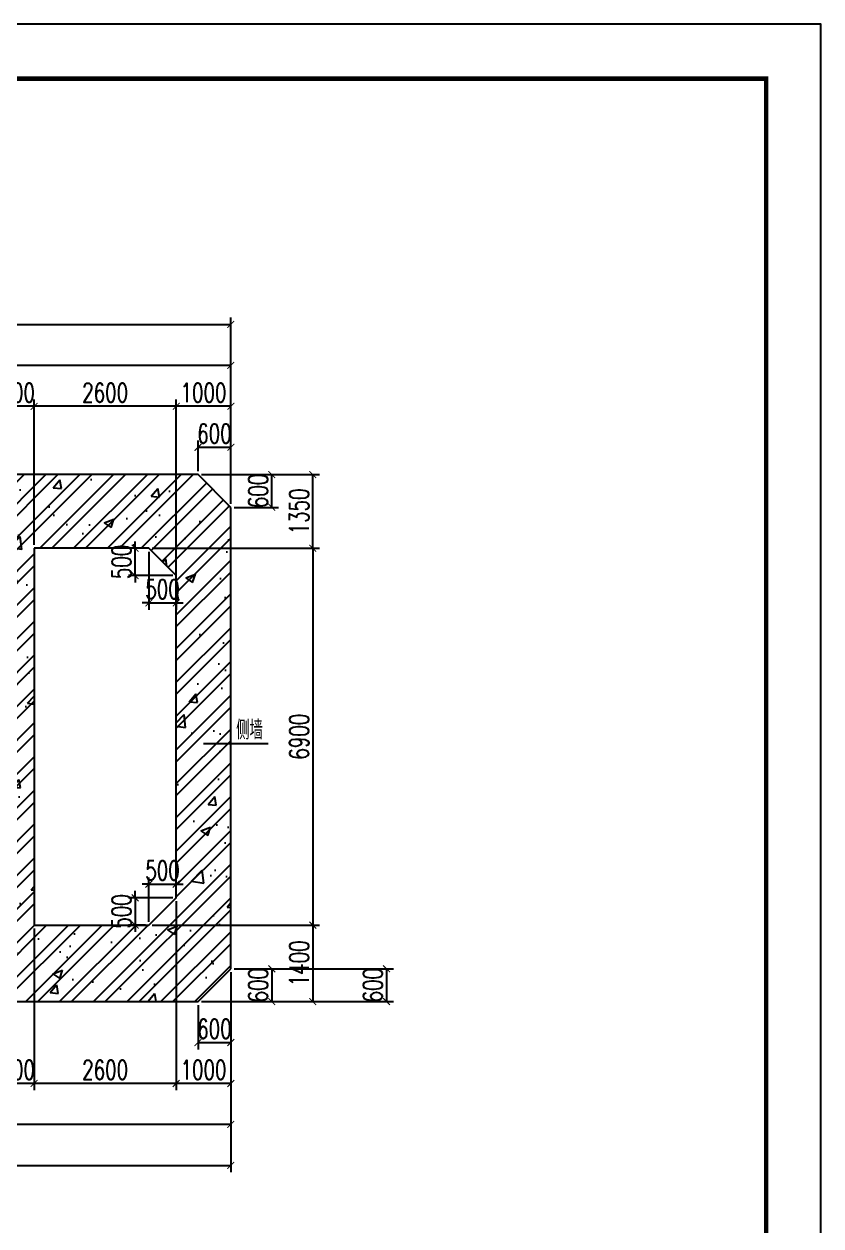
# Model space of a CAD drawing. Extents: x 319019 to 378719, y 703710 to 745710.
# Drawn here: x 364135 to 378719, y 723701 to 745710 of the extents above; entities that cross this region are included whole.
import ezdxf

# ---------------------------------------------------------------- set-up
doc = ezdxf.new("R2010")
doc.units = 0
doc.header["$LTSCALE"] = 50
doc.header["$MEASUREMENT"] = 0
doc.layers.get('0').update_dxf_attribs({"linetype": 'CONTINUOUS'})
doc.layers.get('Defpoints').update_dxf_attribs({"linetype": 'CONTINUOUS'})
for name, color, linetype in [('01 标  注', 1, 'CONTINUOUS'), ('02 结  构', 5, 'CONTINUOUS'), ('4', 4, 'CONTINUOUS'), ('填充', 8, 'CONTINUOUS')]:
    doc.layers.add(name, color=color, linetype=linetype)
doc.styles.get("Standard").update_dxf_attribs({"font": 'txt1.shx', "width": 0.7, "bigfont": 'hztxt.shx'})
doc.dimstyles.new('1：100', dxfattribs={"dimscale": 100, "dimtxt": 3.5, "dimasz": 1.25, "dimexe": 1.25, "dimexo": 0.625, "dimgap": 0.75, "dimtad": 1, "dimdsep": 46, "dimtxsty": 'Standard', "dimblk": 'ARCHTICK', "dimcen": 2.5, "dimclrt": 256, "dimadec": 0, "dimazin": 0, "dimtfac": 1, "dimtix": 1, "dimtmove": 0, "dimatfit": 3, "dimfxl": 0, "dimarcsym": 0})

# ---------------------------------------------------------------- blocks, each defined once
blk = doc.blocks.new('_ArchTick')
at = {"color": 0, "linetype": 'ByBlock', "const_width": 0.15}
blk.add_lwpolyline([(-0.5, -0.5), (0.5, 0.5)], dxfattribs=at)
blk = doc.blocks.new('*D86')
at = {"layer": '01 标  注', "color": 0, "lineweight": -2}
for p, q in [((331319, 728347), (331319, 724685)), ((367919, 727901), (367919, 724685)), ((331319, 724810), (367919, 724810))]:
    blk.add_line(p, q, dxfattribs=at)
at = {"layer": 'Defpoints', "color": 0}
for p in [(331319, 728410), (367919, 727963), (367919, 724810)]:
    blk.add_point(p, dxfattribs=at)
at = {"layer": '01 标  注', "color": 0, "lineweight": -2, "xscale": 125, "yscale": 125, "zscale": 125, "rotation": 180}
blk.add_blockref('_ArchTick', (331319, 724810), dxfattribs=at)
at = {"layer": '01 标  注', "color": 0, "lineweight": -2, "xscale": 125, "yscale": 125, "zscale": 125}
blk.add_blockref('_ArchTick', (367919, 724810), dxfattribs=at)
at = {"layer": '01 标  注', "insert": (349619, 725060), "char_height": 350, "attachment_point": 5}
blk.add_mtext('36600', dxfattribs=at)
blk = doc.blocks.new('*D87')
at = {"layer": '01 标  注', "color": 0, "lineweight": -2}
for p, q in [((367319, 737522), (367319, 738085)), ((367319, 737960), (367919, 737960)), ((367919, 736922), (367919, 738085))]:
    blk.add_line(p, q, dxfattribs=at)
at = {"layer": 'Defpoints', "color": 0}
for p in [(367919, 737960), (367319, 737460), (367919, 736860)]:
    blk.add_point(p, dxfattribs=at)
at = {"layer": '01 标  注', "color": 0, "lineweight": -2, "xscale": 125, "yscale": 125, "zscale": 125, "rotation": 180}
blk.add_blockref('_ArchTick', (367319, 737960), dxfattribs=at)
at = {"layer": '01 标  注', "color": 0, "lineweight": -2, "xscale": 125, "yscale": 125, "zscale": 125}
blk.add_blockref('_ArchTick', (367919, 737960), dxfattribs=at)
at = {"layer": '01 标  注', "insert": (367619, 738210), "char_height": 350, "attachment_point": 5}
blk.add_mtext('600', dxfattribs=at)
blk = doc.blocks.new('*D88')
at = {"layer": '01 标  注', "color": 0, "lineweight": -2}
for p, q in [((367382, 737460), (368794, 737460)), ((368669, 736860), (368669, 737460)), ((367982, 736860), (368794, 736860))]:
    blk.add_line(p, q, dxfattribs=at)
at = {"layer": 'Defpoints', "color": 0}
for p in [(367319, 737460), (368669, 737460), (367919, 736860)]:
    blk.add_point(p, dxfattribs=at)
at = {"layer": '01 标  注', "color": 0, "lineweight": -2, "xscale": 125, "yscale": 125, "zscale": 125}
for p, rotation in [((368669, 737460), 90), ((368669, 736860), 270)]:
    blk.add_blockref('_ArchTick', p, dxfattribs=dict(at, rotation=rotation))
at = {"layer": '01 标  注', "insert": (368419, 737160), "char_height": 350, "attachment_point": 5, "rotation": 90}
blk.add_mtext('600', dxfattribs=at)
blk = doc.blocks.new('*D124')
at = {"layer": '01 标  注', "color": 0, "lineweight": -2}
for p, q in [((366419, 736047), (366419, 734985)), ((366919, 735547), (366919, 734985)), ((366419, 735110), (366294, 735110)), ((366419, 735110), (366919, 735110)), ((366919, 735110), (367044, 735110))]:
    blk.add_line(p, q, dxfattribs=at)
at = {"layer": 'Defpoints', "color": 0}
for p in [(366419, 736110), (366919, 735610), (366919, 735110)]:
    blk.add_point(p, dxfattribs=at)
at = {"layer": '01 标  注', "color": 0, "lineweight": -2, "xscale": 125, "yscale": 125, "zscale": 125}
blk.add_blockref('_ArchTick', (366419, 735110), dxfattribs=at)
at = {"layer": '01 标  注', "color": 0, "lineweight": -2, "xscale": 125, "yscale": 125, "zscale": 125, "rotation": 180}
blk.add_blockref('_ArchTick', (366919, 735110), dxfattribs=at)
at = {"layer": '01 标  注', "insert": (366669, 735360), "char_height": 350, "attachment_point": 5}
blk.add_mtext('500', dxfattribs=at)
blk = doc.blocks.new('*D125')
at = {"layer": '01 标  注', "color": 0, "lineweight": -2}
for p, q in [((366169, 736110), (366169, 736235)), ((366357, 736110), (366044, 736110)), ((366169, 735610), (366169, 736110)), ((366857, 735610), (366044, 735610)), ((366169, 735610), (366169, 735485))]:
    blk.add_line(p, q, dxfattribs=at)
at = {"layer": 'Defpoints', "color": 0}
for p in [(366169, 736110), (366419, 736110), (366919, 735610)]:
    blk.add_point(p, dxfattribs=at)
at = {"layer": '01 标  注', "color": 0, "lineweight": -2, "xscale": 125, "yscale": 125, "zscale": 125}
for p, rotation in [((366169, 736110), 270), ((366169, 735610), 90)]:
    blk.add_blockref('_ArchTick', p, dxfattribs=dict(at, rotation=rotation))
at = {"layer": '01 标  注', "insert": (365919, 735860), "char_height": 350, "attachment_point": 5, "rotation": 90}
blk.add_mtext('500', dxfattribs=at)
blk = doc.blocks.new('*D91')
at = {"layer": '01 标  注', "color": 0, "lineweight": -2}
for p, q in [((366419, 729272), (366419, 730085)), ((366919, 729772), (366919, 730085)), ((366419, 729960), (366294, 729960)), ((366419, 729960), (366919, 729960)), ((366919, 729960), (367044, 729960))]:
    blk.add_line(p, q, dxfattribs=at)
at = {"layer": 'Defpoints', "color": 0}
for p in [(366919, 729960), (366919, 729710), (366419, 729210)]:
    blk.add_point(p, dxfattribs=at)
at = {"layer": '01 标  注', "color": 0, "lineweight": -2, "xscale": 125, "yscale": 125, "zscale": 125}
blk.add_blockref('_ArchTick', (366419, 729960), dxfattribs=at)
at = {"layer": '01 标  注', "color": 0, "lineweight": -2, "xscale": 125, "yscale": 125, "zscale": 125, "rotation": 180}
blk.add_blockref('_ArchTick', (366919, 729960), dxfattribs=at)
at = {"layer": '01 标  注', "insert": (366669, 730210), "char_height": 350, "attachment_point": 5}
blk.add_mtext('500', dxfattribs=at)
blk = doc.blocks.new('*D92')
at = {"layer": '01 标  注', "color": 0, "lineweight": -2}
for p, q in [((366169, 729710), (366169, 729835)), ((366857, 729710), (366044, 729710)), ((366169, 729710), (366169, 729210)), ((366357, 729210), (366044, 729210)), ((366169, 729210), (366169, 729085))]:
    blk.add_line(p, q, dxfattribs=at)
at = {"layer": 'Defpoints', "color": 0}
for p in [(366919, 729710), (366169, 729210), (366419, 729210)]:
    blk.add_point(p, dxfattribs=at)
at = {"layer": '01 标  注', "color": 0, "lineweight": -2, "xscale": 125, "yscale": 125, "zscale": 125}
for p, rotation in [((366169, 729710), 270), ((366169, 729210), 90)]:
    blk.add_blockref('_ArchTick', p, dxfattribs=dict(at, rotation=rotation))
at = {"layer": '01 标  注', "insert": (365919, 729460), "char_height": 350, "attachment_point": 5, "rotation": 90}
blk.add_mtext('500', dxfattribs=at)
blk = doc.blocks.new('*D93')
at = {"layer": '01 标  注', "color": 0, "lineweight": -2}
for p, q in [((366919, 729647), (366919, 726185)), ((367919, 728347), (367919, 726185)), ((367919, 726310), (366919, 726310))]:
    blk.add_line(p, q, dxfattribs=at)
at = {"layer": 'Defpoints', "color": 0}
for p in [(366919, 729710), (367919, 728410), (366919, 726310)]:
    blk.add_point(p, dxfattribs=at)
at = {"layer": '01 标  注', "color": 0, "lineweight": -2, "xscale": 125, "yscale": 125, "zscale": 125, "rotation": 180}
blk.add_blockref('_ArchTick', (366919, 726310), dxfattribs=at)
at = {"layer": '01 标  注', "color": 0, "lineweight": -2, "xscale": 125, "yscale": 125, "zscale": 125}
blk.add_blockref('_ArchTick', (367919, 726310), dxfattribs=at)
at = {"layer": '01 标  注', "insert": (367419, 726560), "char_height": 350, "attachment_point": 5}
blk.add_mtext('1000', dxfattribs=at)
blk = doc.blocks.new('*D128')
at = {"layer": '01 标  注', "color": 0, "lineweight": -2}
for p, q in [((366919, 729647), (366919, 726185)), ((364319, 729147), (364319, 726185)), ((366919, 726310), (364319, 726310))]:
    blk.add_line(p, q, dxfattribs=at)
at = {"layer": 'Defpoints', "color": 0}
for p in [(366919, 729710), (364319, 729210), (364319, 726310)]:
    blk.add_point(p, dxfattribs=at)
at = {"layer": '01 标  注', "color": 0, "lineweight": -2, "xscale": 125, "yscale": 125, "zscale": 125, "rotation": 180}
blk.add_blockref('_ArchTick', (364319, 726310), dxfattribs=at)
at = {"layer": '01 标  注', "color": 0, "lineweight": -2, "xscale": 125, "yscale": 125, "zscale": 125}
blk.add_blockref('_ArchTick', (366919, 726310), dxfattribs=at)
at = {"layer": '01 标  注', "insert": (365619, 726560), "char_height": 350, "attachment_point": 5}
blk.add_mtext('2600', dxfattribs=at)
blk = doc.blocks.new('*D129')
at = {"layer": '01 标  注', "color": 0, "lineweight": -2}
for p, q in [((363719, 729147), (363719, 726185)), ((364319, 729147), (364319, 726185)), ((364319, 726310), (363719, 726310))]:
    blk.add_line(p, q, dxfattribs=at)
at = {"layer": 'Defpoints', "color": 0}
for p in [(363719, 729210), (364319, 729210), (363719, 726310)]:
    blk.add_point(p, dxfattribs=at)
at = {"layer": '01 标  注', "color": 0, "lineweight": -2, "xscale": 125, "yscale": 125, "zscale": 125, "rotation": 180}
blk.add_blockref('_ArchTick', (363719, 726310), dxfattribs=at)
at = {"layer": '01 标  注', "color": 0, "lineweight": -2, "xscale": 125, "yscale": 125, "zscale": 125}
blk.add_blockref('_ArchTick', (364319, 726310), dxfattribs=at)
at = {"layer": '01 标  注', "insert": (364019, 726560), "char_height": 350, "attachment_point": 5}
blk.add_mtext('600', dxfattribs=at)
blk = doc.blocks.new('*D94')
at = {"layer": '01 标  注', "color": 0, "lineweight": -2}
for p, q in [((367919, 728347), (367919, 725435)), ((349619, 727747), (349619, 725435)), ((367919, 725560), (349619, 725560))]:
    blk.add_line(p, q, dxfattribs=at)
at = {"layer": 'Defpoints', "color": 0}
for p in [(367919, 728410), (349619, 727810), (349619, 725560)]:
    blk.add_point(p, dxfattribs=at)
at = {"layer": '01 标  注', "color": 0, "lineweight": -2, "xscale": 125, "yscale": 125, "zscale": 125, "rotation": 180}
blk.add_blockref('_ArchTick', (349619, 725560), dxfattribs=at)
at = {"layer": '01 标  注', "color": 0, "lineweight": -2, "xscale": 125, "yscale": 125, "zscale": 125}
blk.add_blockref('_ArchTick', (367919, 725560), dxfattribs=at)
at = {"layer": '01 标  注', "insert": (358769, 725810), "char_height": 350, "attachment_point": 5}
blk.add_mtext('18300', dxfattribs=at)
blk = doc.blocks.new('*D130')
at = {"layer": '01 标  注', "color": 0, "lineweight": -2}
for p, q in [((367982, 728410), (370894, 728410)), ((370769, 728410), (370769, 727810)), ((367382, 727810), (370894, 727810))]:
    blk.add_line(p, q, dxfattribs=at)
at = {"layer": 'Defpoints', "color": 0}
for p in [(367919, 728410), (367319, 727810), (370769, 727810)]:
    blk.add_point(p, dxfattribs=at)
at = {"layer": '01 标  注', "color": 0, "lineweight": -2, "xscale": 125, "yscale": 125, "zscale": 125}
for p, rotation in [((370769, 728410), 90), ((370769, 727810), 270)]:
    blk.add_blockref('_ArchTick', p, dxfattribs=dict(at, rotation=rotation))
at = {"layer": '01 标  注', "insert": (370519, 728110), "char_height": 350, "attachment_point": 5, "rotation": 90}
blk.add_mtext('600', dxfattribs=at)
blk = doc.blocks.new('*D105')
at = {"layer": '01 标  注', "color": 0, "lineweight": -2}
for p, q in [((331319, 736922), (331319, 740335)), ((331319, 740210), (367919, 740210)), ((367919, 737369), (367919, 740335))]:
    blk.add_line(p, q, dxfattribs=at)
at = {"layer": 'Defpoints', "color": 0}
for p in [(367919, 740210), (367919, 737306), (331319, 736860)]:
    blk.add_point(p, dxfattribs=at)
at = {"layer": '01 标  注', "color": 0, "lineweight": -2, "xscale": 125, "yscale": 125, "zscale": 125, "rotation": 180}
blk.add_blockref('_ArchTick', (331319, 740210), dxfattribs=at)
at = {"layer": '01 标  注', "color": 0, "lineweight": -2, "xscale": 125, "yscale": 125, "zscale": 125}
blk.add_blockref('_ArchTick', (367919, 740210), dxfattribs=at)
at = {"layer": '01 标  注', "insert": (349619, 740460), "char_height": 350, "attachment_point": 5}
blk.add_mtext('36600', dxfattribs=at)
blk = doc.blocks.new('*D106')
at = {"layer": '01 标  注', "color": 0, "lineweight": -2}
for p, q in [((366919, 735622), (366919, 738835)), ((367919, 736922), (367919, 738835)), ((367919, 738710), (366919, 738710))]:
    blk.add_line(p, q, dxfattribs=at)
at = {"layer": 'Defpoints', "color": 0}
for p in [(366919, 738710), (367919, 736860), (366919, 735560)]:
    blk.add_point(p, dxfattribs=at)
at = {"layer": '01 标  注', "color": 0, "lineweight": -2, "xscale": 125, "yscale": 125, "zscale": 125, "rotation": 180}
blk.add_blockref('_ArchTick', (366919, 738710), dxfattribs=at)
at = {"layer": '01 标  注', "color": 0, "lineweight": -2, "xscale": 125, "yscale": 125, "zscale": 125}
blk.add_blockref('_ArchTick', (367919, 738710), dxfattribs=at)
at = {"layer": '01 标  注', "insert": (367419, 738960), "char_height": 350, "attachment_point": 5}
blk.add_mtext('1000', dxfattribs=at)
blk = doc.blocks.new('*D107')
at = {"layer": '01 标  注', "color": 0, "lineweight": -2}
for p, q in [((364319, 736172), (364319, 738835)), ((366919, 735622), (366919, 738835)), ((366919, 738710), (364319, 738710))]:
    blk.add_line(p, q, dxfattribs=at)
at = {"layer": 'Defpoints', "color": 0}
for p in [(364319, 738710), (364319, 736110), (366919, 735560)]:
    blk.add_point(p, dxfattribs=at)
at = {"layer": '01 标  注', "color": 0, "lineweight": -2, "xscale": 125, "yscale": 125, "zscale": 125, "rotation": 180}
blk.add_blockref('_ArchTick', (364319, 738710), dxfattribs=at)
at = {"layer": '01 标  注', "color": 0, "lineweight": -2, "xscale": 125, "yscale": 125, "zscale": 125}
blk.add_blockref('_ArchTick', (366919, 738710), dxfattribs=at)
at = {"layer": '01 标  注', "insert": (365619, 738960), "char_height": 350, "attachment_point": 5}
blk.add_mtext('2600', dxfattribs=at)
blk = doc.blocks.new('*D108')
at = {"layer": '01 标  注', "color": 0, "lineweight": -2}
for p, q in [((363719, 735672), (363719, 738835)), ((364319, 736172), (364319, 738835)), ((364319, 738710), (363719, 738710))]:
    blk.add_line(p, q, dxfattribs=at)
at = {"layer": 'Defpoints', "color": 0}
for p in [(363719, 738710), (364319, 736110), (363719, 735610)]:
    blk.add_point(p, dxfattribs=at)
at = {"layer": '01 标  注', "color": 0, "lineweight": -2, "xscale": 125, "yscale": 125, "zscale": 125, "rotation": 180}
blk.add_blockref('_ArchTick', (363719, 738710), dxfattribs=at)
at = {"layer": '01 标  注', "color": 0, "lineweight": -2, "xscale": 125, "yscale": 125, "zscale": 125}
blk.add_blockref('_ArchTick', (364319, 738710), dxfattribs=at)
at = {"layer": '01 标  注', "insert": (364019, 738960), "char_height": 350, "attachment_point": 5}
blk.add_mtext('600', dxfattribs=at)
blk = doc.blocks.new('*D111')
at = {"layer": '01 标  注', "color": 0, "lineweight": -2}
for p, q in [((349619, 737522), (349619, 739585)), ((367919, 736922), (367919, 739585)), ((367919, 739460), (349619, 739460))]:
    blk.add_line(p, q, dxfattribs=at)
at = {"layer": 'Defpoints', "color": 0}
for p in [(349619, 739460), (349619, 737460), (367919, 736860)]:
    blk.add_point(p, dxfattribs=at)
at = {"layer": '01 标  注', "color": 0, "lineweight": -2, "xscale": 125, "yscale": 125, "zscale": 125, "rotation": 180}
blk.add_blockref('_ArchTick', (349619, 739460), dxfattribs=at)
at = {"layer": '01 标  注', "color": 0, "lineweight": -2, "xscale": 125, "yscale": 125, "zscale": 125}
blk.add_blockref('_ArchTick', (367919, 739460), dxfattribs=at)
at = {"layer": '01 标  注', "insert": (358769, 739710), "char_height": 350, "attachment_point": 5}
blk.add_mtext('18300', dxfattribs=at)
blk = doc.blocks.new('*D5')
at = {"layer": '01 标  注', "color": 0, "lineweight": -2}
for p, q in [((367982, 728410), (368794, 728410)), ((368669, 728410), (368669, 727810)), ((367382, 727810), (368794, 727810))]:
    blk.add_line(p, q, dxfattribs=at)
at = {"layer": 'Defpoints', "color": 0}
for p in [(367919, 728410), (367319, 727810), (368669, 727810)]:
    blk.add_point(p, dxfattribs=at)
at = {"layer": '01 标  注', "color": 0, "lineweight": -2, "xscale": 125, "yscale": 125, "zscale": 125}
for p, rotation in [((368669, 728410), 90), ((368669, 727810), 270)]:
    blk.add_blockref('_ArchTick', p, dxfattribs=dict(at, rotation=rotation))
at = {"layer": '01 标  注', "insert": (368419, 728110), "char_height": 350, "attachment_point": 5, "rotation": 90}
blk.add_mtext('600', dxfattribs=at)
blk = doc.blocks.new('*D6')
at = {"layer": '01 标  注', "color": 0, "lineweight": -2}
for p, q in [((367919, 728347), (367919, 726935)), ((367319, 727747), (367319, 726935)), ((367319, 727060), (367919, 727060))]:
    blk.add_line(p, q, dxfattribs=at)
at = {"layer": 'Defpoints', "color": 0}
for p in [(367919, 728410), (367319, 727810), (367919, 727060)]:
    blk.add_point(p, dxfattribs=at)
at = {"layer": '01 标  注', "color": 0, "lineweight": -2, "xscale": 125, "yscale": 125, "zscale": 125, "rotation": 180}
blk.add_blockref('_ArchTick', (367319, 727060), dxfattribs=at)
at = {"layer": '01 标  注', "color": 0, "lineweight": -2, "xscale": 125, "yscale": 125, "zscale": 125}
blk.add_blockref('_ArchTick', (367919, 727060), dxfattribs=at)
at = {"layer": '01 标  注', "insert": (367619, 727310), "char_height": 350, "attachment_point": 5}
blk.add_mtext('600', dxfattribs=at)
blk = doc.blocks.new('*D12')
at = {"layer": '01 标  注', "color": 0, "lineweight": -2}
for p, q in [((367382, 737460), (369544, 737460)), ((369419, 736110), (369419, 737460)), ((366482, 736110), (369544, 736110))]:
    blk.add_line(p, q, dxfattribs=at)
at = {"layer": 'Defpoints', "color": 0}
for p in [(367319, 737460), (369419, 737460), (366419, 736110)]:
    blk.add_point(p, dxfattribs=at)
at = {"layer": '01 标  注', "color": 0, "lineweight": -2, "xscale": 125, "yscale": 125, "zscale": 125}
for p, rotation in [((369419, 737460), 90), ((369419, 736110), 270)]:
    blk.add_blockref('_ArchTick', p, dxfattribs=dict(at, rotation=rotation))
at = {"layer": '01 标  注', "insert": (369169, 736785), "char_height": 350, "attachment_point": 5, "rotation": 90}
blk.add_mtext('1350', dxfattribs=at)
blk = doc.blocks.new('*D13')
at = {"layer": '01 标  注', "color": 0, "lineweight": -2}
for p, q in [((366482, 729210), (369544, 729210)), ((369419, 729210), (369419, 727810)), ((367382, 727810), (369544, 727810))]:
    blk.add_line(p, q, dxfattribs=at)
at = {"layer": 'Defpoints', "color": 0}
for p in [(366419, 729210), (367319, 727810), (369419, 727810)]:
    blk.add_point(p, dxfattribs=at)
at = {"layer": '01 标  注', "color": 0, "lineweight": -2, "xscale": 125, "yscale": 125, "zscale": 125}
for p, rotation in [((369419, 729210), 90), ((369419, 727810), 270)]:
    blk.add_blockref('_ArchTick', p, dxfattribs=dict(at, rotation=rotation))
at = {"layer": '01 标  注', "insert": (369169, 728510), "char_height": 350, "attachment_point": 5, "rotation": 90}
blk.add_mtext('1400', dxfattribs=at)
blk = doc.blocks.new('*D14')
at = {"layer": '01 标  注', "color": 0, "lineweight": -2}
for p, q in [((366482, 736110), (369544, 736110)), ((369419, 736110), (369419, 729210)), ((366482, 729210), (369544, 729210))]:
    blk.add_line(p, q, dxfattribs=at)
at = {"layer": 'Defpoints', "color": 0}
for p in [(366419, 736110), (366419, 729210), (369419, 729210)]:
    blk.add_point(p, dxfattribs=at)
at = {"layer": '01 标  注', "color": 0, "lineweight": -2, "xscale": 125, "yscale": 125, "zscale": 125}
for p, rotation in [((369419, 736110), 90), ((369419, 729210), 270)]:
    blk.add_blockref('_ArchTick', p, dxfattribs=dict(at, rotation=rotation))
at = {"layer": '01 标  注', "insert": (369169, 732660), "char_height": 350, "attachment_point": 5, "rotation": 90}
blk.add_mtext('6900', dxfattribs=at)

msp = doc.modelspace()

# ---------------------------------------------------------------- hatches: boundary and pattern name
at = {"layer": '填充'}
h = msp.add_hatch(dxfattribs=at)
h.set_pattern_fill('STEEL', color=256, scale=3500, style=0)
h.set_pattern_definition([(45, (-118.34, -500), (-309.35922, 309.35922), []), (45, (-118.34, -281.25), (-309.35922, 309.35922), [])])
h.paths.add_polyline_path([(349619.5, 737459.674), (349619.5, 736109.674), (350119.5, 736109.674), (350619.5, 735609.674), (350619.5, 730009.674), (351219.5, 730009.674), (351219.5, 735609.674), (352719.5, 736109.674), (362219.5, 736109.674), (363719.5, 735609.674), (363719.5, 729209.674), (351219.5, 729209.674), (351219.5, 729669.674), (350619.5, 729069.674), (350619.5, 728819.674), (350369.5, 728819.674), (350369.5, 729069.674), (350619.5, 729069.674), (351219.5, 729669.674), (351219.5, 730009.674), (350684.5, 730009.674), (350619.5, 729944.674), (350619.5, 729509.674), (350184.5, 729509.674), (349744.5, 729069.674), (349744.5, 728819.674), (349619.5, 728819.674), (349619.5, 727809.674), (367319.5, 727809.674), (367919.5, 728409.674), (367919.5, 736859.674), (367319.5, 737459.674)])
h.paths.add_polyline_path([(366419.5, 736109.674), (366919.5, 735609.674), (366919.5, 729709.674), (366419.5, 729209.674), (364319.5, 729209.674), (364319.5, 736109.674)], flags=16)
h.paths.add_polyline_path([(331919.5, 737459.674), (331319.5, 736859.674), (331319.5, 728409.674), (331919.5, 727809.674), (349619.5, 727809.674), (349619.5, 728819.674), (349494.5, 728819.674), (349494.5, 729069.674), (349619.5, 729069.674), (349619.5, 729509.674), (349309.5, 729509.674), (348869.5, 729069.674), (348869.5, 728819.674), (348619.5, 728819.674), (348619.5, 729069.674), (348869.5, 729069.674), (349309.5, 729509.674), (348619.5, 729509.674), (348619.5, 735609.674), (349119.5, 736109.674), (349619.5, 736109.674), (349619.5, 737459.674)])
h.paths.add_polyline_path([(346519.5, 736109.674), (348019.5, 735609.674), (348019.5, 729209.674), (335519.5, 729209.674), (335519.5, 735609.674), (337019.5, 736109.674)], flags=16)
h.paths.add_polyline_path([(334919.5, 736109.674), (334919.5, 729209.674), (332819.5, 729209.674), (332319.5, 729709.674), (332319.5, 735609.674), (332819.5, 736109.674)], flags=16)
h.paths.add_polyline_path([(366373.105, 735622.174), (366965.895, 735622.174), (366965.895, 735097.174), (366373.105, 735097.174)], flags=24)
h.paths.add_polyline_path([(365657, 735563.279), (365657, 736156.069), (366182, 736156.069), (366182, 735563.279)], flags=24)
h.paths.add_polyline_path([(366373.105, 730472.174), (366965.895, 730472.174), (366965.895, 729947.174), (366373.105, 729947.174)], flags=24)
h.paths.add_polyline_path([(365657, 729163.279), (365657, 729756.069), (366182, 729756.069), (366182, 729163.279)], flags=24)
h.paths.add_polyline_path([(350582, 735563.279), (350582, 736156.069), (351107, 736156.069), (351107, 735563.279)], flags=25)
h.paths.add_polyline_path([(351130, 728648.279), (351130, 729241.069), (351655, 729241.069), (351655, 728648.279)], flags=24)
h.paths.add_polyline_path([(349272.211, 728832.174), (349841.789, 728832.174), (349841.789, 728307.174), (349272.211, 728307.174)], flags=9)
h.paths.add_polyline_path([(350198.105, 728832.174), (350790.895, 728832.174), (350790.895, 728307.174), (350198.105, 728307.174)], flags=24)
h.paths.add_polyline_path([(349397.211, 728332.174), (349966.789, 728332.174), (349966.789, 727807.174), (349397.211, 727807.174)], flags=9)
h.paths.add_polyline_path([(351130, 727952.516), (351130, 728676.832), (351655, 728676.832), (351655, 727952.516)], flags=24)
h.paths.add_polyline_path([(332273.105, 735622.174), (332865.895, 735622.174), (332865.895, 735097.174), (332273.105, 735097.174)], flags=24)
h.paths.add_polyline_path([(332807, 735563.279), (332807, 736156.069), (333332, 736156.069), (333332, 735563.279)], flags=24)
h.paths.add_polyline_path([(335907.342, 735622.174), (336631.658, 735622.174), (336631.658, 735097.174), (335907.342, 735097.174)], flags=8)
h.paths.add_polyline_path([(337007, 735563.279), (337007, 736156.069), (337532, 736156.069), (337532, 735563.279)], flags=24)
h.paths.add_polyline_path([(346907.342, 735622.174), (347631.658, 735622.174), (347631.658, 735097.174), (346907.342, 735097.174)], flags=8)
h.paths.add_polyline_path([(345632, 735563.279), (345632, 736156.069), (346157, 736156.069), (346157, 735563.279)], flags=24)
h.paths.add_polyline_path([(332273.105, 730472.174), (332865.895, 730472.174), (332865.895, 729947.174), (332273.105, 729947.174)], flags=24)
h.paths.add_polyline_path([(332807, 729163.279), (332807, 729756.069), (333332, 729756.069), (333332, 729163.279)], flags=24)
h.paths.add_polyline_path([(347757, 735563.279), (347757, 736156.069), (348282, 736156.069), (348282, 735563.279)], flags=24)
h.paths.add_polyline_path([(347757, 728648.279), (347757, 729241.069), (348282, 729241.069), (348282, 728648.279)], flags=24)
h.paths.add_polyline_path([(348448.105, 728832.174), (349040.895, 728832.174), (349040.895, 728307.174), (348448.105, 728307.174)], flags=24)
h.paths.add_polyline_path([(346257, 728297.516), (346257, 729021.832), (346782, 729021.832), (346782, 728297.516)], flags=24)
h.paths.add_polyline_path([(347007, 727952.516), (347007, 728676.832), (347532, 728676.832), (347532, 727952.516)], flags=24)
h.paths.add_polyline_path([(347007, 728872.148), (347007, 729457.2), (347532, 729457.2), (347532, 728872.148)], flags=24)
h.paths.add_polyline_path([(342971.738, 730222.174), (343602.013, 730222.174), (343602.013, 729697.174), (342971.738, 729697.174)], flags=8)
h.paths.add_polyline_path([(342973.667, 735622.174), (343600.084, 735622.174), (343600.084, 735097.174), (342973.667, 735097.174)], flags=8)
h.paths.add_polyline_path([(347134.349, 733172.174), (347990.333, 733172.174), (347990.333, 732647.174), (347134.349, 732647.174)], flags=8)
h.paths.add_polyline_path([(335548.667, 733047.174), (336404.651, 733047.174), (336404.651, 732522.174), (335548.667, 732522.174)], flags=8)
h = msp.add_hatch(dxfattribs=at)
h.set_pattern_fill('AR-CONC', color=256, scale=250, style=0)
h.set_pattern_definition([(50, (-84968.3, -500), (1793.1505, -156.8803), [187.5, -2062.5]), (355, (-84968.3, -500), (-346.8783, 1880.4803), [150, -1650]), (100.4514, (-84818.9, -513), (1446.2735, 1723.599), [159.3505, -1752.8553]), (46.1842, (-84968.3, 0), (2668.1026, -413.7975), [281.25, -3093.75]), (96.6356, (-84746, -34.5), (2336.657, 2435.295), [239.026, -2629.2825]), (351.1842, (-84968.3, 0), (2336.655, 2435.2965), [225, -2475]), (21, (-84718.3, -125), (1492.2676, -1006.5472), [187.5, -2062.5]), (326, (-84718.3, -125), (608.2883, 1812.875), [150, -1650]), (71.4514, (-84594, -208.9), (2100.5566, 806.3262), [159.3505, -1752.8553]), (37.5, (-84968.34, -500), (30.39964, 832.23463), [0, -1630, 0, -1675, 0, -1656.25]), (7.5, (-84968.3, -500), (657.6738, 986.0293), [0, -955, 0, -1592.5, 0, -631.25]), (327.5, (-85525.84, -500), (1334.5561, -56.3872), [0, -625, 0, -1950, 0, -2587.5]), (317.5, (-85775.8, -500), (1457.9654, 250.2625), [0, -812.5, 0, -1295, 0, -1837.5])])
h.paths.add_polyline_path([(331919.5, 737459.674), (331319.5, 736859.674), (331319.5, 728409.674), (331919.5, 727809.674), (349619.5, 727809.674), (349619.5, 728819.674), (349494.5, 728819.674), (349494.5, 729069.674), (349619.5, 729069.674), (349619.5, 729509.674), (348619.5, 729509.674), (348619.5, 735609.674), (349119.5, 736109.674), (349619.5, 736109.674), (349619.5, 737459.674)])
h.paths.add_polyline_path([(346519.5, 736109.674), (348019.5, 735609.674), (348019.5, 729209.674), (335519.5, 729209.674), (335519.5, 735609.674), (337019.5, 736109.674)], flags=16)
h.paths.add_polyline_path([(334919.5, 736109.674), (334919.5, 729209.674), (332819.5, 729209.674), (332319.5, 729709.674), (332319.5, 735609.674), (332819.5, 736109.674)], flags=16)
h.paths.add_polyline_path([(348619.5, 729069.674), (348869.5, 729069.674), (348869.5, 728819.674), (348619.5, 728819.674)], flags=16)
h.paths.add_polyline_path([(348669.5, 729019.674), (348619.5, 728819.674), (348619.5, 729007.174)], flags=0)
h.paths.add_polyline_path([(349619.5, 737459.674), (349619.5, 736109.674), (350119.5, 736109.674), (350619.5, 735609.674), (350619.5, 729509.674), (349619.5, 729509.674), (349619.5, 729069.674), (349744.5, 729069.674), (349744.5, 728819.674), (349619.5, 728819.674), (349619.5, 727809.674), (367319.5, 727809.674), (367919.5, 728409.674), (367919.5, 736859.674), (367319.5, 737459.674)])
h.paths.add_polyline_path([(362219.5, 736109.674), (363719.5, 735609.674), (363719.5, 729209.674), (351219.5, 729209.674), (351219.5, 735609.674), (352719.5, 736109.674)], flags=16)
h.paths.add_polyline_path([(364319.5, 736109.674), (366419.5, 736109.674), (366919.5, 735609.674), (366919.5, 729709.674), (366419.5, 729209.674), (364319.5, 729209.674)], flags=16)
h.paths.add_polyline_path([(350619.5, 729069.674), (350619.5, 728819.674), (350369.5, 728819.674), (350369.5, 729069.674)], flags=0)
h.paths.add_polyline_path([(350619.5, 729069.674), (350619.5, 728819.674), (350369.5, 728819.674), (350419.5, 729019.674)], flags=16)
h.paths.add_polyline_path([(332273.105, 735622.174), (332865.895, 735622.174), (332865.895, 735097.174), (332273.105, 735097.174)], flags=24)
h.paths.add_polyline_path([(332807, 735563.279), (332807, 736156.069), (333332, 736156.069), (333332, 735563.279)], flags=24)
h.paths.add_polyline_path([(335907.342, 735622.174), (336631.658, 735622.174), (336631.658, 735097.174), (335907.342, 735097.174)], flags=8)
h.paths.add_polyline_path([(337007, 735563.279), (337007, 736156.069), (337532, 736156.069), (337532, 735563.279)], flags=24)
h.paths.add_polyline_path([(346907.342, 735622.174), (347631.658, 735622.174), (347631.658, 735097.174), (346907.342, 735097.174)], flags=8)
h.paths.add_polyline_path([(345632, 735563.279), (345632, 736156.069), (346157, 736156.069), (346157, 735563.279)], flags=24)
h.paths.add_polyline_path([(332273.105, 730472.174), (332865.895, 730472.174), (332865.895, 729947.174), (332273.105, 729947.174)], flags=24)
h.paths.add_polyline_path([(332807, 729163.279), (332807, 729756.069), (333332, 729756.069), (333332, 729163.279)], flags=24)
h.paths.add_polyline_path([(347757, 735563.279), (347757, 736156.069), (348282, 736156.069), (348282, 735563.279)], flags=24)
h.paths.add_polyline_path([(347757, 728648.279), (347757, 729241.069), (348282, 729241.069), (348282, 728648.279)], flags=24)
h.paths.add_polyline_path([(348448.105, 728832.174), (349040.895, 728832.174), (349040.895, 728307.174), (348448.105, 728307.174)], flags=24)
h.paths.add_polyline_path([(349272.211, 728832.174), (349841.789, 728832.174), (349841.789, 728307.174), (349272.211, 728307.174)], flags=9)
h.paths.add_polyline_path([(349397.211, 728332.174), (349966.789, 728332.174), (349966.789, 727807.174), (349397.211, 727807.174)], flags=9)
h.paths.add_polyline_path([(342971.738, 730222.174), (343602.013, 730222.174), (343602.013, 729697.174), (342971.738, 729697.174)], flags=8)
h.paths.add_polyline_path([(342973.667, 735622.174), (343600.084, 735622.174), (343600.084, 735097.174), (342973.667, 735097.174)], flags=8)
h.paths.add_polyline_path([(347134.349, 732922.174), (347990.333, 732922.174), (347990.333, 732397.174), (347134.349, 732397.174)], flags=8)
h.paths.add_polyline_path([(335548.667, 733047.174), (336404.651, 733047.174), (336404.651, 732522.174), (335548.667, 732522.174)], flags=8)
h.paths.add_polyline_path([(366373.105, 735622.174), (366965.895, 735622.174), (366965.895, 735097.174), (366373.105, 735097.174)], flags=24)
h.paths.add_polyline_path([(365657, 735563.279), (365657, 736156.069), (366182, 736156.069), (366182, 735563.279)], flags=24)
h.paths.add_polyline_path([(362607.342, 735622.174), (363331.658, 735622.174), (363331.658, 735097.174), (362607.342, 735097.174)], flags=8)
h.paths.add_polyline_path([(361207, 735563.279), (361207, 736156.069), (361732, 736156.069), (361732, 735563.279)], flags=24)
h.paths.add_polyline_path([(351607.342, 735622.174), (352331.658, 735622.174), (352331.658, 735097.174), (351607.342, 735097.174)], flags=8)
h.paths.add_polyline_path([(352707, 735563.279), (352707, 736156.069), (353232, 736156.069), (353232, 735563.279)], flags=24)
h.paths.add_polyline_path([(366373.105, 730472.174), (366965.895, 730472.174), (366965.895, 729947.174), (366373.105, 729947.174)], flags=24)
h.paths.add_polyline_path([(365657, 729163.279), (365657, 729756.069), (366182, 729756.069), (366182, 729163.279)], flags=24)
h.paths.add_polyline_path([(350582, 735563.279), (350582, 736156.069), (351107, 736156.069), (351107, 735563.279)], flags=25)
h.paths.add_polyline_path([(350957, 728648.279), (350957, 729241.069), (351482, 729241.069), (351482, 728648.279)], flags=24)
h.paths.add_polyline_path([(350198.105, 728832.174), (350790.895, 728832.174), (350790.895, 728307.174), (350198.105, 728307.174)], flags=24)
h.paths.add_polyline_path([(355636.987, 730222.174), (356267.262, 730222.174), (356267.262, 729697.174), (355636.987, 729697.174)], flags=8)
h.paths.add_polyline_path([(355638.916, 735622.174), (356265.333, 735622.174), (356265.333, 735097.174), (355638.916, 735097.174)], flags=8)
h.paths.add_polyline_path([(351248.667, 732922.174), (352104.651, 732922.174), (352104.651, 732397.174), (351248.667, 732397.174)], flags=8)
h.paths.add_polyline_path([(362834.349, 733047.174), (363690.333, 733047.174), (363690.333, 732522.174), (362834.349, 732522.174)], flags=8)
h.paths.add_polyline_path([(350957, 727952.516), (350957, 728676.832), (351482, 728676.832), (351482, 727952.516)], flags=24)
h.paths.add_polyline_path([(346257, 728297.516), (346257, 729021.832), (346782, 729021.832), (346782, 728297.516)], flags=24)
h.paths.add_polyline_path([(347007, 727952.516), (347007, 728676.832), (347532, 728676.832), (347532, 727952.516)], flags=24)
h.paths.add_polyline_path([(347007, 728872.148), (347007, 729457.2), (347532, 729457.2), (347532, 728872.148)], flags=24)
h.paths.add_polyline_path([(351707, 728147.516), (351707, 728871.832), (352232, 728871.832), (352232, 728147.516)], flags=24)
h.paths.add_polyline_path([(351707, 729063.279), (351707, 729656.069), (352232, 729656.069), (352232, 729063.279)], flags=24)
h.paths.add_polyline_path([(352457, 728297.516), (352457, 729021.832), (352982, 729021.832), (352982, 728297.516)], flags=24)

# ---------------------------------------------------------------- linework, layer by layer
at = {"layer": '01 标  注'}
msp.add_line((367419.5, 732534.674), (368604.251, 732534.674), dxfattribs=at)
msp.add_lwpolyline([(378719.5, 703709.674), (378719.5, 745709.674), (319019.5, 745709.674), (319019.5, 703709.674)], close=True, dxfattribs=at)
at = {"layer": '02 结  构'}
for p, q in [((367319.5, 737459.674), (349619.5, 737459.674)), ((367919.5, 736859.674), (367319.5, 737459.674)), ((367919.5, 728409.674), (367919.5, 736859.674)), ((367319.5, 727809.674), (367919.5, 728409.674)), ((331919.5, 727809.674), (367319.5, 727809.674))]:
    msp.add_line(p, q, dxfattribs=at)
msp.add_lwpolyline([(364319.5, 736109.674), (364319.5, 729209.674), (366419.5, 729209.674), (366919.5, 729709.674), (366919.5, 735609.674), (366419.5, 736109.674)], close=True, dxfattribs=at)
at = {"layer": '4', "color": 7, "const_width": 80}
msp.add_lwpolyline([(377719.5, 704709.674), (377719.5, 744709.674), (321519.5, 744709.674), (321519.5, 704709.674)], close=True, dxfattribs=at)

# ---------------------------------------------------------------- texts
at = {"layer": '01 标  注', "insert": (368261.875, 732784.674), "char_height": 350, "attachment_point": 5}
msp.add_mtext('侧墙', dxfattribs=at)

# ---------------------------------------------------------------- dimensions: what is measured, and where the dimension line sits
at = {"layer": '01 标  注'}
for base, p1, p2, picture, middle in [((367919.5, 740209.674), (331319.5, 736859.674), (367919.5, 737306.092), '*D105', (349619.5, 740459.674)), ((367919.5, 737959.674), (367319.5, 737459.674), (367919.5, 736859.674), '*D87', (367619.5, 738209.674)), ((366919.5, 729959.674), (366419.5, 729209.674), (366919.5, 729709.674), '*D91', (366669.5, 730209.674)), ((367919.5, 724809.674), (331319.5, 728409.674), (367919.5, 727963.256), '*D86', (349619.5, 725059.674)), ((367919.5, 727059.674), (367319.5, 727809.674), (367919.5, 728409.674), '*D6', (367619.5, 727309.674))]:
    dim = msp.add_linear_dim(base=base, p1=p1, p2=p2, dimstyle='1：100', dxfattribs=at)
    dim.commit()
    dim.dimension.update_dxf_attribs({"geometry": picture, "text_midpoint": middle})
for base, p1, p2, angle, picture, middle in [((349619.5, 739459.674), (367919.5, 736859.674), (349619.5, 737459.674), 180, '*D111', (358769.5, 739709.674)), ((363719.5, 738709.674), (364319.5, 736109.674), (363719.5, 735609.674), 180, '*D108', (364019.5, 738959.674)), ((364319.5, 738709.674), (366919.5, 735559.674), (364319.5, 736109.674), 180, '*D107', (365619.5, 738959.674)), ((366919.5, 738709.674), (367919.5, 736859.674), (366919.5, 735559.674), 180, '*D106', (367419.5, 738959.674)), ((369419.5, 737459.674), (366419.5, 736109.674), (367319.5, 737459.674), 90, '*D12', (369169.5, 736784.674)), ((368669.5, 737459.674), (367919.5, 736859.674), (367319.5, 737459.674), 90, '*D88', (368419.5, 737159.674)), ((366169.5, 736109.674), (366919.5, 735609.674), (366419.5, 736109.674), 90, '*D125', (365919.5, 735859.674)), ((369419.5, 729209.674), (366419.5, 736109.674), (366419.5, 729209.674), 90, '*D14', (369169.5, 732659.674)), ((366919.5, 735109.674), (366419.5, 736109.674), (366919.5, 735609.674), 180, '*D124', (366669.5, 735359.674)), ((366169.5, 729209.674), (366919.5, 729709.674), (366419.5, 729209.674), 270, '*D92', (365919.5, 729459.674)), ((364319.5, 726309.674), (366919.5, 729709.674), (364319.5, 729209.674), 180, '*D128', (365619.5, 726559.674)), ((366919.5, 726309.674), (367919.5, 728409.674), (366919.5, 729709.674), 180, '*D93', (367419.5, 726559.674)), ((363719.5, 726309.674), (364319.5, 729209.674), (363719.5, 729209.674), 180, '*D129', (364019.5, 726559.674)), ((369419.5, 727809.674), (366419.5, 729209.674), (367319.5, 727809.674), 90, '*D13', (369169.5, 728509.674)), ((370769.5, 727809.674), (367919.5, 728409.674), (367319.5, 727809.674), 90, '*D130', (370519.5, 728109.674)), ((368669.5, 727809.674), (367919.5, 728409.674), (367319.5, 727809.674), 270, '*D5', (368419.5, 728109.674)), ((349619.5, 725559.674), (367919.5, 728409.674), (349619.5, 727809.674), 180, '*D94', (358769.5, 725809.674))]:
    dim = msp.add_linear_dim(base=base, p1=p1, p2=p2, angle=angle, dimstyle='1：100', dxfattribs=at)
    dim.commit()
    dim.dimension.update_dxf_attribs({"geometry": picture, "text_midpoint": middle})

doc.saveas('drawing.dxf')
